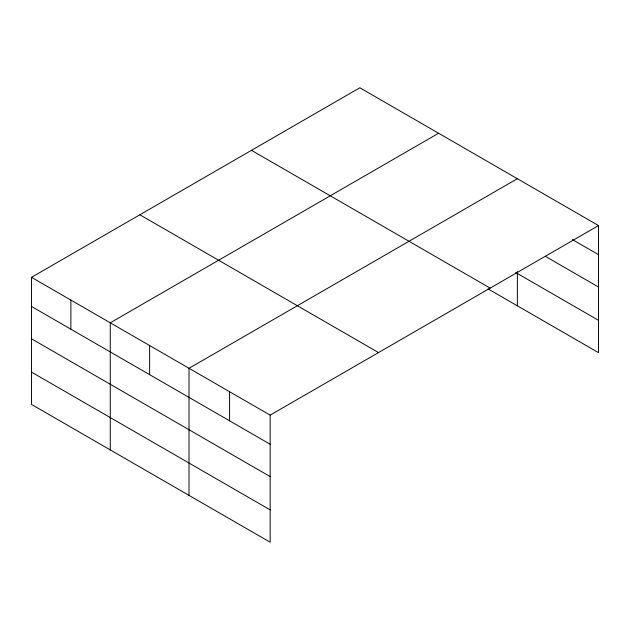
<?xml version="1.0" encoding="UTF-8"?>
<svg xmlns="http://www.w3.org/2000/svg" width="630" height="630" viewBox="0 0 630 630"><rect width="100%" height="100%" fill="white"/><g stroke="black" fill="none" stroke-linecap="round" stroke-linejoin="round"><path stroke-width="0.94" d="M31.5 277.342L270.16 415.131L270.16 542.225L31.5 404.436L31.5 277.342L359.84 87.775L598.5 225.564L598.5 352.658L488.029 288.879M438.598 133.245L110.258 322.812L110.258 449.907M517.356 178.715L189.016 368.282L189.016 495.377M270.16 415.131L598.5 225.564M572.3 239.55L598.5 254.677M545.249 256.268L598.5 287.012M515.679 272.514L598.5 320.323M251.488 150.326L490.148 288.115M139.852 214.783L378.512 352.572M31.5 306.456L270.16 444.245M31.5 338.79L270.16 476.579M31.5 372.102L270.16 509.89M517.356 271.522L517.356 305.81M229.588 391.702L229.588 420.816M149.633 345.547L149.633 374.661M70.875 300.077L70.875 329.191"/></g></svg>
